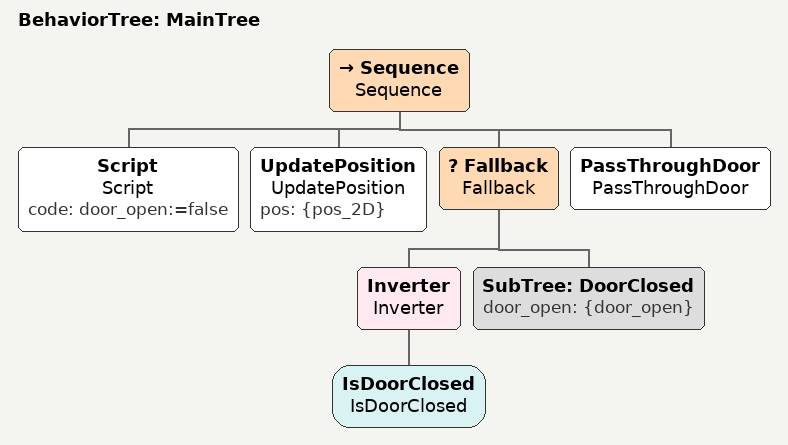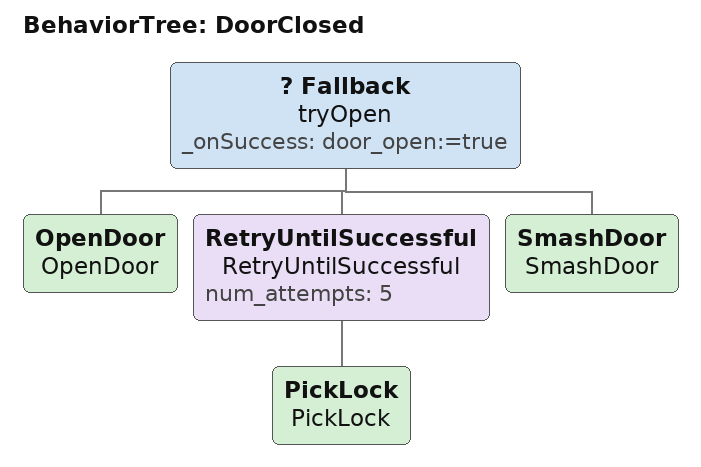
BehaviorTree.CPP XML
<root BTCPP_format="4">
    <BehaviorTree ID="MainTree">
        <Sequence name="Sequence">
            <Script name="Script" code="door_open:=false"/>
            <UpdatePosition name="UpdatePosition" pos="{pos_2D}"/>
            <Fallback name="Fallback">
                <Inverter name="Inverter">
                    <IsDoorClosed name="IsDoorClosed"/>
                </Inverter>
                <SubTree ID="DoorClosed" door_open="{door_open}"/>
            </Fallback>
            <PassThroughDoor name="PassThroughDoor"/>
        </Sequence>
    </BehaviorTree>
    <BehaviorTree ID="DoorClosed">
        <Fallback name="tryOpen" _onSuccess="door_open:=true">
            <OpenDoor name="OpenDoor"/>
            <RetryUntilSuccessful name="RetryUntilSuccessful" num_attempts="5">
                <PickLock name="PickLock"/>
            </RetryUntilSuccessful>
            <SmashDoor name="SmashDoor"/>
        </Fallback>
    </BehaviorTree>
</root>
